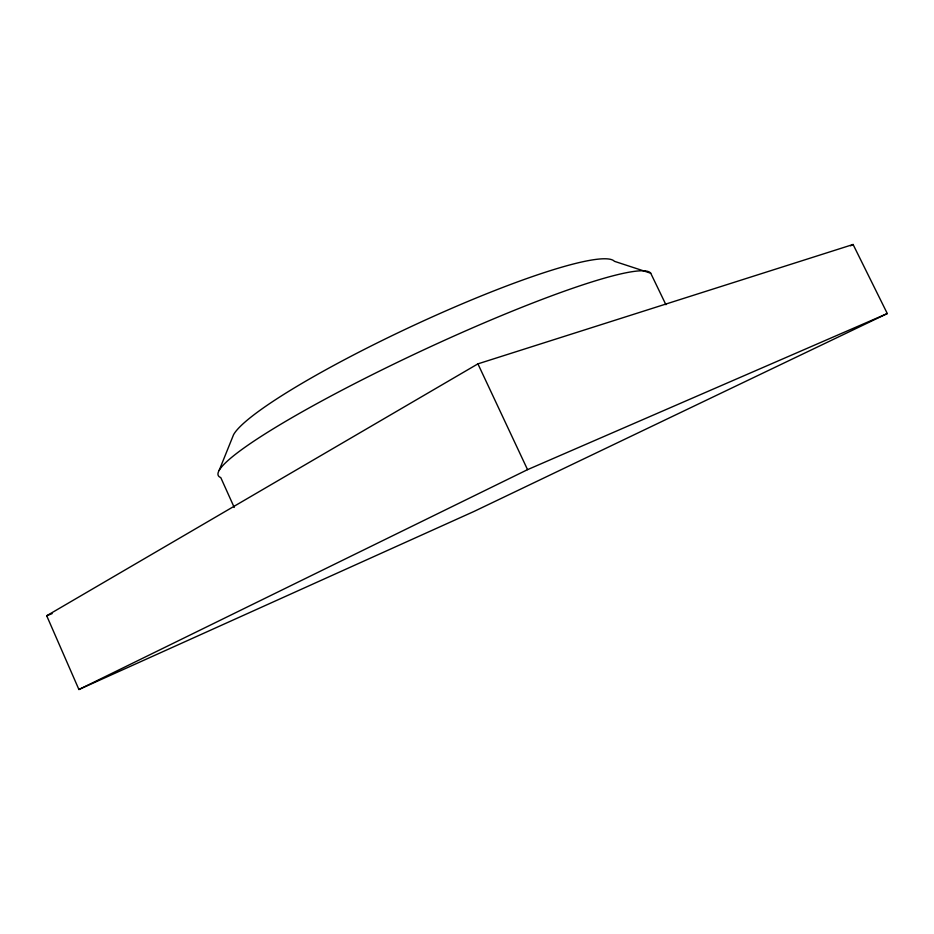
<?xml version="1.0" encoding="UTF-8"?>
<svg xmlns="http://www.w3.org/2000/svg" width="934" height="934" viewBox="0 0 934 934"><rect width="100%" height="100%" fill="white"/><g stroke="black" fill="none" stroke-linecap="round" stroke-linejoin="round"><path stroke-width="1.4" d="M219.175 470.374L233.558 434.719A210.991 27.915 -25 0 1 425.122 320.14A210.991 27.915 -25 0 1 614.409 261.31L650.718 273.207L665.907 304.706M46.7 615.751L477.916 363.863L853.092 244.486L887.3 313.555L473.888 511.505L78.911 689.514L46.7 615.751L52.117 613.615M850.512 245.84L853.092 244.486M78.911 689.514L527.547 469.65L887.3 313.555M477.916 363.863L527.547 469.65M234.236 507.454L220.763 477.566A238.742 27.051 -25 0 1 409.162 356.706A238.742 27.051 -25 0 1 650.718 273.207"/></g></svg>
